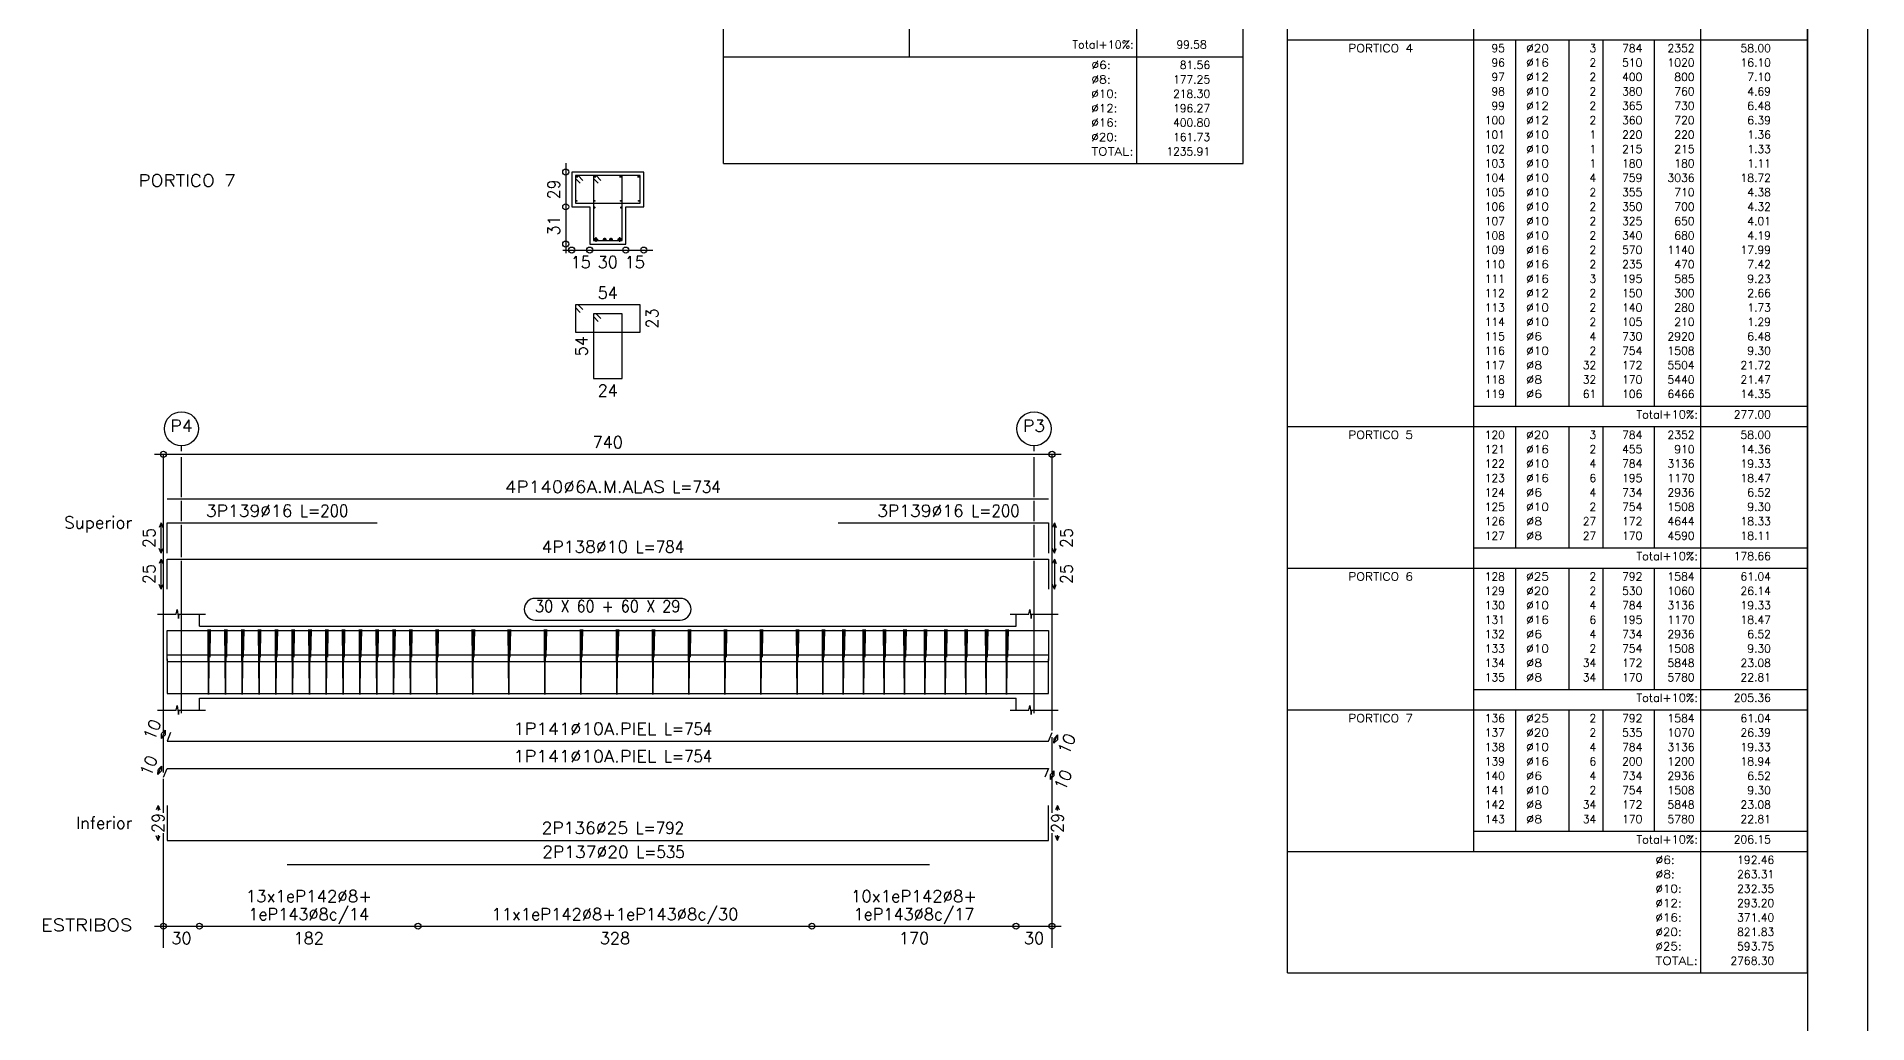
# Model space of a CAD drawing. Header units: millimetres. Extents: x 709.5 to 769, y 350.8 to 392.8.
# Drawn here: x 753.72 to 768.96, y 368.47 to 376.69 of the extents above; entities that cross this region are included whole.
import ezdxf
from ezdxf.enums import TextEntityAlignment as Align

# ---------------------------------------------------------------- set-up
doc = ezdxf.new("R2010")
doc.units = ezdxf.units.MM
doc.linetypes.add('CYPELINEA', pattern=[0])
for name, color, linetype in [('015', 1, 'Continuous'), ('07', 6, 'Continuous'), ('ARM_DENTRO_VIGA', 5, 'Continuous'), ('ARM_ESTRIBOS', 1, 'Continuous'), ('ARM_LONGITUDES', 3, 'CYPELINEA'), ('ARM_TEXTOS', 3, 'CYPELINEA'), ('COT_COTAS', 3, 'CYPELINEA'), ('COT_EST', 3, 'CYPELINEA'), ('COT_LIN_APOYOS', 2, 'CYPELINEA'), ('COT_LIN_AUX_COTA', 2, 'CYPELINEA'), ('REF_ESCALA', 3, 'CYPELINEA'), ('REF_NOMBRE', 3, 'CYPELINEA'), ('REF_REFERENCIA', 3, 'CYPELINEA'), ('SEC_CONTORNOS', 2, 'Continuous'), ('SEC_DIM_VIGA', 3, 'CYPELINEA'), ('TABLAS', 1, 'CYPELINEA'), ('TXT_EST', 3, 'CYPELINEA'), ('TXT_LONG', 3, 'CYPELINEA')]:
    doc.layers.add(name, color=color, linetype=linetype)
doc.styles.get("Standard").update_dxf_attribs({"font": 'romans.shx'})

# ---------------------------------------------------------------- blocks, each defined once
blk = doc.blocks.new('A0H')
at = {"layer": '015'}
blk.add_lwpolyline([(-1179, -10), (-1179, 831), (10, 831), (10, -10)], close=True, dxfattribs=at)
at = {"layer": '07'}
blk.add_lwpolyline([(-1154, 0), (-1154, 821), (0, 821), (0, 0)], close=True, dxfattribs=at)

msp = doc.modelspace()

# ---------------------------------------------------------------- linework, layer by layer
at = {"layer": 'ARM_DENTRO_VIGA'}
for p, q in [((758.207, 375.525), (758.222, 375.525)), ((758.215, 375.533), (758.215, 375.518)), ((758.357, 375.525), (758.372, 375.525)), ((758.365, 375.533), (758.365, 375.518)), ((758.571, 375.525), (758.586, 375.525)), ((758.579, 375.533), (758.579, 375.518)), ((758.721, 375.525), (758.736, 375.525)), ((758.729, 375.533), (758.729, 375.518)), ((758.208, 375.324), (758.217, 375.324)), ((758.213, 375.328), (758.213, 375.319)), ((758.352, 375.269), (758.367, 375.269)), ((758.358, 375.324), (758.367, 375.324)), ((758.36, 375.276), (758.36, 375.261)), ((758.363, 375.328), (758.363, 375.319)), ((758.576, 375.324), (758.585, 375.324)), ((758.576, 375.269), (758.591, 375.269)), ((758.581, 375.328), (758.581, 375.319)), ((758.584, 375.276), (758.584, 375.261)), ((758.726, 375.324), (758.735, 375.324)), ((758.731, 375.328), (758.731, 375.319)), ((758.354, 375.002), (758.391, 375.002)), ((758.372, 375.021), (758.372, 374.983)), ((758.431, 375.002), (758.461, 375.002)), ((758.446, 375.017), (758.446, 374.987)), ((758.483, 375.002), (758.513, 375.002)), ((758.498, 375.017), (758.498, 374.987)), ((758.553, 375.002), (758.59, 375.002)), ((758.571, 375.021), (758.571, 374.983))]:
    msp.add_line(p, q, dxfattribs=at)
for points in [[(754.802, 372.841), (762.142, 372.841)], [(754.802, 372.391), (754.802, 372.641), (756.552, 372.641)], [(760.392, 372.641), (762.142, 372.641), (762.142, 372.391)], [(754.802, 372.091), (754.802, 372.341), (762.142, 372.341), (762.142, 372.091)], [(754.802, 371.495), (754.802, 371.745), (762.142, 371.745), (762.142, 371.495)], [(754.802, 371.495), (754.802, 371.745), (756.552, 371.745)], [(760.392, 371.745), (762.142, 371.745), (762.142, 371.495)], [(754.802, 371.543), (762.142, 371.543)], [(754.802, 371.511), (754.802, 371.221), (762.142, 371.221), (762.142, 371.511)], [(754.802, 371.488), (762.142, 371.488)], [(754.802, 371.488), (762.142, 371.488)], [(755.802, 371.221), (761.152, 371.221)], [(754.832, 370.895), (754.802, 370.825), (762.142, 370.825), (762.172, 370.895)], [(754.772, 370.525), (754.802, 370.595), (762.142, 370.595), (762.112, 370.525)], [(754.802, 370.288), (754.802, 369.998), (762.142, 369.998), (762.142, 370.288)], [(755.802, 369.798), (761.152, 369.798)]]:
    msp.add_lwpolyline(points, dxfattribs=at)
for centre, radius in [((758.215, 375.525), 0.005), ((758.365, 375.525), 0.005), ((758.579, 375.525), 0.005), ((758.729, 375.525), 0.005), ((758.213, 375.324), 0.003), ((758.36, 375.269), 0.005), ((758.363, 375.324), 0.003), ((758.581, 375.324), 0.003), ((758.584, 375.269), 0.005), ((758.731, 375.324), 0.003), ((758.372, 375.002), 0.0125), ((758.446, 375.002), 0.01), ((758.498, 375.002), 0.01), ((758.571, 375.002), 0.0125)]:
    msp.add_circle(centre, radius, dxfattribs=at)
at = {"layer": 'ARM_ESTRIBOS'}
for points in [[(758.265, 375.494), (758.226, 375.534), (758.202, 375.534), (758.202, 375.304), (758.742, 375.304), (758.742, 375.534), (758.202, 375.534), (758.202, 375.51), (758.241, 375.47)], [(758.415, 375.494), (758.376, 375.534), (758.352, 375.534), (758.352, 374.994), (758.592, 374.994), (758.592, 375.534), (758.352, 375.534), (758.352, 375.51), (758.391, 375.47)], [(758.265, 374.419), (758.226, 374.459), (758.202, 374.459), (758.202, 374.229), (758.742, 374.229), (758.742, 374.459), (758.202, 374.459), (758.202, 374.435), (758.241, 374.395)], [(758.415, 374.344), (758.376, 374.384), (758.352, 374.384), (758.352, 373.844), (758.592, 373.844), (758.592, 374.384), (758.352, 374.384), (758.352, 374.36), (758.391, 374.32)], [(755.152, 371.714), (755.152, 371.753), (755.148, 371.213), (755.144, 371.753), (755.143, 371.729), (755.143, 371.69)], [(755.161, 371.714), (755.161, 371.753), (755.157, 371.523), (755.153, 371.753), (755.153, 371.729), (755.153, 371.69)], [(755.292, 371.714), (755.292, 371.753), (755.288, 371.213), (755.284, 371.753), (755.283, 371.729), (755.283, 371.69)], [(755.301, 371.714), (755.301, 371.753), (755.297, 371.523), (755.293, 371.753), (755.293, 371.729), (755.293, 371.69)], [(755.432, 371.714), (755.432, 371.753), (755.428, 371.213), (755.424, 371.753), (755.423, 371.729), (755.423, 371.69)], [(755.441, 371.714), (755.441, 371.753), (755.437, 371.523), (755.433, 371.753), (755.433, 371.729), (755.433, 371.69)], [(755.572, 371.714), (755.572, 371.753), (755.568, 371.213), (755.564, 371.753), (755.563, 371.729), (755.563, 371.69)], [(755.581, 371.714), (755.581, 371.753), (755.577, 371.523), (755.573, 371.753), (755.573, 371.729), (755.573, 371.69)], [(755.712, 371.714), (755.712, 371.753), (755.708, 371.213), (755.704, 371.753), (755.703, 371.729), (755.703, 371.69)], [(755.721, 371.714), (755.721, 371.753), (755.717, 371.523), (755.713, 371.753), (755.713, 371.729), (755.713, 371.69)], [(755.852, 371.714), (755.852, 371.753), (755.848, 371.213), (755.844, 371.753), (755.843, 371.729), (755.843, 371.69)], [(755.861, 371.714), (755.861, 371.753), (755.857, 371.523), (755.853, 371.753), (755.853, 371.729), (755.853, 371.69)], [(755.992, 371.714), (755.992, 371.753), (755.988, 371.213), (755.984, 371.753), (755.983, 371.729), (755.983, 371.69)], [(756.001, 371.714), (756.001, 371.753), (755.997, 371.523), (755.993, 371.753), (755.993, 371.729), (755.993, 371.69)], [(756.132, 371.714), (756.132, 371.753), (756.128, 371.213), (756.124, 371.753), (756.123, 371.729), (756.123, 371.69)], [(756.141, 371.714), (756.141, 371.753), (756.137, 371.523), (756.133, 371.753), (756.133, 371.729), (756.133, 371.69)], [(756.272, 371.714), (756.272, 371.753), (756.268, 371.213), (756.264, 371.753), (756.263, 371.729), (756.263, 371.69)], [(756.281, 371.714), (756.281, 371.753), (756.277, 371.523), (756.273, 371.753), (756.273, 371.729), (756.273, 371.69)], [(756.412, 371.714), (756.412, 371.753), (756.408, 371.213), (756.404, 371.753), (756.403, 371.729), (756.403, 371.69)], [(756.421, 371.714), (756.421, 371.753), (756.417, 371.523), (756.413, 371.753), (756.413, 371.729), (756.413, 371.69)], [(756.552, 371.714), (756.552, 371.753), (756.548, 371.213), (756.544, 371.753), (756.543, 371.729), (756.543, 371.69)], [(756.561, 371.714), (756.561, 371.753), (756.557, 371.523), (756.553, 371.753), (756.553, 371.729), (756.553, 371.69)], [(756.692, 371.714), (756.692, 371.753), (756.688, 371.213), (756.684, 371.753), (756.683, 371.729), (756.683, 371.69)], [(756.701, 371.714), (756.701, 371.753), (756.697, 371.523), (756.693, 371.753), (756.693, 371.729), (756.693, 371.69)], [(756.832, 371.714), (756.832, 371.753), (756.828, 371.213), (756.824, 371.753), (756.823, 371.729), (756.823, 371.69)], [(756.841, 371.714), (756.841, 371.753), (756.837, 371.523), (756.833, 371.753), (756.833, 371.729), (756.833, 371.69)], [(757.052, 371.714), (757.052, 371.753), (757.048, 371.213), (757.044, 371.753), (757.043, 371.729), (757.043, 371.69)], [(757.061, 371.714), (757.061, 371.753), (757.057, 371.523), (757.053, 371.753), (757.053, 371.729), (757.053, 371.69)], [(757.352, 371.714), (757.352, 371.753), (757.348, 371.213), (757.344, 371.753), (757.343, 371.729), (757.343, 371.69)], [(757.361, 371.714), (757.361, 371.753), (757.357, 371.523), (757.353, 371.753), (757.353, 371.729), (757.353, 371.69)], [(757.652, 371.714), (757.652, 371.753), (757.648, 371.213), (757.644, 371.753), (757.643, 371.729), (757.643, 371.69)], [(757.661, 371.714), (757.661, 371.753), (757.657, 371.523), (757.653, 371.753), (757.653, 371.729), (757.653, 371.69)], [(757.952, 371.714), (757.952, 371.753), (757.948, 371.213), (757.944, 371.753), (757.943, 371.729), (757.943, 371.69)], [(757.961, 371.714), (757.961, 371.753), (757.957, 371.523), (757.953, 371.753), (757.953, 371.729), (757.953, 371.69)], [(758.252, 371.714), (758.252, 371.753), (758.248, 371.213), (758.244, 371.753), (758.243, 371.729), (758.243, 371.69)], [(758.261, 371.714), (758.261, 371.753), (758.257, 371.523), (758.253, 371.753), (758.253, 371.729), (758.253, 371.69)], [(758.552, 371.714), (758.552, 371.753), (758.548, 371.213), (758.544, 371.753), (758.543, 371.729), (758.543, 371.69)], [(758.561, 371.714), (758.561, 371.753), (758.557, 371.523), (758.553, 371.753), (758.553, 371.729), (758.553, 371.69)], [(758.852, 371.714), (758.852, 371.753), (758.848, 371.213), (758.844, 371.753), (758.843, 371.729), (758.843, 371.69)], [(758.861, 371.714), (758.861, 371.753), (758.857, 371.523), (758.853, 371.753), (758.853, 371.729), (758.853, 371.69)], [(759.152, 371.714), (759.152, 371.753), (759.148, 371.213), (759.144, 371.753), (759.143, 371.729), (759.143, 371.69)], [(759.161, 371.714), (759.161, 371.753), (759.157, 371.523), (759.153, 371.753), (759.153, 371.729), (759.153, 371.69)], [(759.452, 371.714), (759.452, 371.753), (759.448, 371.213), (759.444, 371.753), (759.443, 371.729), (759.443, 371.69)], [(759.461, 371.714), (759.461, 371.753), (759.457, 371.523), (759.453, 371.753), (759.453, 371.729), (759.453, 371.69)], [(759.752, 371.714), (759.752, 371.753), (759.748, 371.213), (759.744, 371.753), (759.743, 371.729), (759.743, 371.69)], [(759.761, 371.714), (759.761, 371.753), (759.757, 371.523), (759.753, 371.753), (759.753, 371.729), (759.753, 371.69)], [(760.052, 371.714), (760.052, 371.753), (760.048, 371.213), (760.044, 371.753), (760.043, 371.729), (760.043, 371.69)], [(760.061, 371.714), (760.061, 371.753), (760.057, 371.523), (760.053, 371.753), (760.053, 371.729), (760.053, 371.69)], [(760.267, 371.714), (760.267, 371.753), (760.263, 371.213), (760.259, 371.753), (760.258, 371.729), (760.258, 371.69)], [(760.276, 371.714), (760.276, 371.753), (760.272, 371.523), (760.268, 371.753), (760.268, 371.729), (760.268, 371.69)], [(760.437, 371.714), (760.437, 371.753), (760.433, 371.213), (760.429, 371.753), (760.428, 371.729), (760.428, 371.69)], [(760.446, 371.714), (760.446, 371.753), (760.442, 371.523), (760.438, 371.753), (760.438, 371.729), (760.438, 371.69)], [(760.607, 371.714), (760.607, 371.753), (760.603, 371.213), (760.599, 371.753), (760.598, 371.729), (760.598, 371.69)], [(760.616, 371.714), (760.616, 371.753), (760.612, 371.523), (760.608, 371.753), (760.608, 371.729), (760.608, 371.69)], [(760.777, 371.714), (760.777, 371.753), (760.773, 371.213), (760.769, 371.753), (760.768, 371.729), (760.768, 371.69)], [(760.786, 371.714), (760.786, 371.753), (760.782, 371.523), (760.778, 371.753), (760.778, 371.729), (760.778, 371.69)], [(760.947, 371.714), (760.947, 371.753), (760.943, 371.213), (760.939, 371.753), (760.938, 371.729), (760.938, 371.69)], [(760.956, 371.714), (760.956, 371.753), (760.952, 371.523), (760.948, 371.753), (760.948, 371.729), (760.948, 371.69)], [(761.117, 371.714), (761.117, 371.753), (761.113, 371.213), (761.109, 371.753), (761.108, 371.729), (761.108, 371.69)], [(761.126, 371.714), (761.126, 371.753), (761.122, 371.523), (761.118, 371.753), (761.118, 371.729), (761.118, 371.69)], [(761.287, 371.714), (761.287, 371.753), (761.283, 371.213), (761.279, 371.753), (761.278, 371.729), (761.278, 371.69)], [(761.296, 371.714), (761.296, 371.753), (761.292, 371.523), (761.288, 371.753), (761.288, 371.729), (761.288, 371.69)], [(761.457, 371.714), (761.457, 371.753), (761.453, 371.213), (761.449, 371.753), (761.448, 371.729), (761.448, 371.69)], [(761.466, 371.714), (761.466, 371.753), (761.462, 371.523), (761.458, 371.753), (761.458, 371.729), (761.458, 371.69)], [(761.627, 371.714), (761.627, 371.753), (761.623, 371.213), (761.619, 371.753), (761.618, 371.729), (761.618, 371.69)], [(761.636, 371.714), (761.636, 371.753), (761.632, 371.523), (761.628, 371.753), (761.628, 371.729), (761.628, 371.69)], [(761.797, 371.714), (761.797, 371.753), (761.793, 371.213), (761.789, 371.753), (761.788, 371.729), (761.788, 371.69)], [(761.806, 371.714), (761.806, 371.753), (761.802, 371.523), (761.798, 371.753), (761.798, 371.729), (761.798, 371.69)]]:
    msp.add_lwpolyline(points, dxfattribs=at)
at = {"layer": 'ARM_LONGITUDES'}
for p, q in [((754.752, 372.641), (754.737, 372.603)), ((754.752, 372.391), (754.752, 372.641)), ((754.752, 372.641), (754.767, 372.603)), ((762.192, 372.641), (762.177, 372.603)), ((762.192, 372.641), (762.192, 372.391)), ((762.192, 372.641), (762.207, 372.603)), ((754.752, 372.391), (754.737, 372.428)), ((754.752, 372.341), (754.737, 372.303)), ((754.752, 372.391), (754.767, 372.428)), ((754.752, 372.091), (754.752, 372.341)), ((754.752, 372.341), (754.767, 372.303)), ((762.192, 372.391), (762.177, 372.428)), ((762.192, 372.341), (762.177, 372.303)), ((762.192, 372.391), (762.207, 372.428)), ((762.192, 372.341), (762.192, 372.091)), ((762.192, 372.341), (762.207, 372.303)), ((754.752, 372.091), (754.737, 372.128)), ((754.752, 372.091), (754.767, 372.128)), ((762.192, 372.091), (762.177, 372.128)), ((762.192, 372.091), (762.207, 372.128)), ((754.786, 370.915), (754.756, 370.845)), ((754.756, 370.845), (754.757, 370.886)), ((754.756, 370.845), (754.784, 370.874)), ((754.786, 370.915), (754.757, 370.887)), ((754.786, 370.915), (754.785, 370.875)), ((762.188, 370.806), (762.218, 370.876)), ((762.188, 370.806), (762.189, 370.846)), ((762.188, 370.806), (762.216, 370.834)), ((762.218, 370.876), (762.189, 370.847)), ((762.218, 370.876), (762.217, 370.835)), ((754.726, 370.545), (754.756, 370.615)), ((754.726, 370.545), (754.727, 370.586)), ((754.726, 370.545), (754.754, 370.574)), ((754.756, 370.615), (754.727, 370.587)), ((754.756, 370.615), (754.755, 370.575)), ((762.188, 370.576), (762.158, 370.506)), ((762.158, 370.506), (762.159, 370.546)), ((762.158, 370.506), (762.186, 370.534)), ((762.188, 370.576), (762.159, 370.547)), ((762.188, 370.576), (762.187, 370.535)), ((754.727, 370.288), (754.712, 370.251)), ((754.727, 370.288), (754.727, 370.246)), ((754.727, 370.288), (754.742, 370.251)), ((762.217, 370.288), (762.202, 370.251)), ((762.217, 370.246), (762.217, 370.288)), ((762.217, 370.288), (762.232, 370.251)), ((754.727, 369.998), (754.712, 370.036)), ((754.727, 370.04), (754.727, 369.998)), ((754.727, 369.998), (754.742, 370.036)), ((762.217, 369.998), (762.202, 370.036)), ((762.217, 369.998), (762.217, 370.04)), ((762.217, 369.998), (762.232, 370.036))]:
    msp.add_line(p, q, dxfattribs=at)
at = {"layer": 'COT_COTAS'}
msp.add_line((754.697, 373.213), (762.247, 373.213), dxfattribs=at)
for centre in [(754.772, 373.213), (762.172, 373.213)]:
    msp.add_circle(centre, 0.025, dxfattribs=at)
at = {"layer": 'COT_EST'}
for p, q in [((754.697, 369.283), (755.072, 369.283)), ((755.072, 369.283), (756.892, 369.283)), ((756.892, 369.283), (760.172, 369.283)), ((760.172, 369.283), (761.872, 369.283)), ((761.872, 369.283), (762.247, 369.283))]:
    msp.add_line(p, q, dxfattribs=at)
for centre in [(754.772, 369.283), (755.072, 369.283), (756.892, 369.283), (760.172, 369.283), (761.872, 369.283), (762.172, 369.283)]:
    msp.add_circle(centre, 0.025, dxfattribs=at)
at = {"layer": 'COT_LIN_APOYOS'}
for p, q in [((754.772, 373.201), (754.772, 373.213)), ((754.772, 373.013), (754.772, 373.201)), ((762.172, 373.201), (762.172, 373.213)), ((762.172, 373.013), (762.172, 373.201)), ((754.772, 372.013), (754.772, 373.013)), ((762.172, 372.013), (762.172, 373.013)), ((754.772, 370.998), (754.772, 372.013)), ((762.172, 370.998), (762.172, 372.013)), ((754.772, 370.897), (754.772, 370.998)), ((762.172, 370.912), (762.172, 370.998)), ((754.772, 370.564), (754.772, 370.862)), ((762.172, 370.559), (762.172, 370.857)), ((754.772, 370.303), (754.772, 370.509)), ((762.172, 370.303), (762.172, 370.524)), ((754.772, 370.227), (754.772, 370.303)), ((762.172, 370.227), (762.172, 370.303)), ((754.772, 369.583), (754.772, 370.059)), ((762.172, 369.583), (762.172, 370.059)), ((754.772, 369.296), (754.772, 369.583)), ((762.172, 369.296), (762.172, 369.583)), ((754.772, 369.271), (754.772, 369.296)), ((754.772, 369.103), (754.772, 369.271)), ((762.172, 369.271), (762.172, 369.296)), ((762.172, 369.103), (762.172, 369.271))]:
    msp.add_line(p, q, dxfattribs=at)
at = {"layer": 'COT_LIN_AUX_COTA'}
for p, q in [((754.922, 373.238), (754.922, 373.283)), ((762.022, 373.238), (762.022, 373.283)), ((754.922, 373.013), (754.922, 373.188)), ((762.022, 373.013), (762.022, 373.188)), ((754.922, 372.856), (754.922, 373.013)), ((762.022, 372.856), (762.022, 373.013)), ((754.922, 372.656), (754.922, 372.826)), ((762.022, 372.656), (762.022, 372.826)), ((754.922, 372.356), (754.922, 372.626)), ((762.022, 372.356), (762.022, 372.626)), ((754.922, 372.013), (754.922, 372.326)), ((762.022, 372.013), (762.022, 372.326)), ((754.922, 371.058), (754.922, 372.013)), ((762.022, 371.058), (762.022, 372.013))]:
    msp.add_line(p, q, dxfattribs=at)
at = {"layer": 'REF_NOMBRE'}
for p, q in [((759.076, 372.013), (757.867, 372.013)), ((757.867, 371.833), (759.076, 371.833))]:
    msp.add_line(p, q, dxfattribs=at)
for centre, start, end in [((757.867, 371.923), 90, 270), ((759.076, 371.923), 270, 90)]:
    msp.add_arc(centre, 0.09, start, end, dxfattribs=at)
at = {"layer": 'REF_REFERENCIA'}
for centre in [(754.922, 373.426), (762.022, 373.426)]:
    msp.add_circle(centre, 0.142, dxfattribs=at)
at = {"layer": 'SEC_CONTORNOS'}
for p, q in [((754.722, 371.883), (754.879, 371.883)), ((754.772, 371.783), (754.772, 371.883)), ((754.879, 371.883), (754.886, 371.921)), ((754.886, 371.921), (754.898, 371.846)), ((754.898, 371.846), (754.904, 371.883)), ((754.904, 371.883), (755.122, 371.883)), ((755.072, 371.783), (755.072, 371.883)), ((761.822, 371.883), (761.979, 371.883)), ((761.872, 371.783), (761.872, 371.883)), ((761.979, 371.883), (761.986, 371.921)), ((761.986, 371.921), (761.998, 371.846)), ((761.998, 371.846), (762.004, 371.883)), ((762.004, 371.883), (762.222, 371.883)), ((762.172, 371.783), (762.172, 371.883)), ((754.772, 371.183), (754.772, 371.783)), ((754.772, 371.183), (754.772, 371.783)), ((755.072, 371.783), (761.872, 371.783)), ((762.172, 371.183), (762.172, 371.783)), ((762.172, 371.183), (762.172, 371.783)), ((754.772, 371.083), (754.772, 371.183)), ((754.879, 371.083), (754.886, 371.121)), ((754.886, 371.121), (754.898, 371.046)), ((755.072, 371.183), (761.872, 371.183)), ((755.072, 371.083), (755.072, 371.183)), ((761.872, 371.083), (761.872, 371.183)), ((761.979, 371.083), (761.986, 371.121)), ((761.986, 371.121), (761.998, 371.046)), ((762.172, 371.083), (762.172, 371.183)), ((754.722, 371.083), (754.879, 371.083)), ((754.898, 371.046), (754.904, 371.083)), ((754.904, 371.083), (755.122, 371.083)), ((761.822, 371.083), (761.979, 371.083)), ((761.998, 371.046), (762.004, 371.083)), ((762.004, 371.083), (762.222, 371.083))]:
    msp.add_line(p, q, dxfattribs=at)
msp.add_lwpolyline([(758.322, 375.564), (758.172, 375.564), (758.172, 375.274), (758.322, 375.274), (758.322, 374.964), (758.622, 374.964), (758.622, 375.274), (758.772, 375.274), (758.772, 375.564), (758.622, 375.564), (758.322, 375.564)], dxfattribs=at)
at = {"layer": 'SEC_DIM_VIGA'}
for p, q in [((758.122, 375.639), (758.122, 375.274)), ((758.122, 375.274), (758.122, 374.889)), ((758.097, 374.914), (758.322, 374.914)), ((758.322, 374.914), (758.622, 374.914)), ((758.622, 374.914), (758.847, 374.914))]:
    msp.add_line(p, q, dxfattribs=at)
for centre in [(758.122, 375.564), (758.122, 375.274), (758.122, 374.964), (758.172, 374.914), (758.322, 374.914), (758.622, 374.914), (758.772, 374.914)]:
    msp.add_circle(centre, 0.025, dxfattribs=at)
at = {"layer": 'TABLAS'}
for p, q in [((759.436, 376.549), (759.436, 377.679)), ((760.986, 376.549), (760.986, 377.679)), ((762.877, 376.549), (762.877, 377.679)), ((763.764, 376.549), (763.764, 377.679)), ((764.134, 376.689), (764.134, 377.459)), ((765.684, 376.689), (765.684, 377.459)), ((767.575, 376.689), (767.575, 377.459)), ((768.462, 376.689), (768.462, 377.459)), ((764.134, 376.639), (764.134, 376.689)), ((764.134, 376.664), (768.462, 376.664)), ((764.134, 373.469), (764.134, 376.639)), ((765.684, 376.639), (765.684, 376.689)), ((765.684, 373.469), (765.684, 376.639)), ((766.035, 376.639), (766.035, 376.664)), ((766.035, 373.614), (766.035, 376.639)), ((766.478, 376.639), (766.478, 376.664)), ((766.478, 373.614), (766.478, 376.639)), ((766.762, 376.639), (766.762, 376.664)), ((766.762, 373.614), (766.762, 376.639)), ((767.189, 376.639), (767.189, 376.664)), ((767.189, 373.614), (767.189, 376.639)), ((767.575, 376.639), (767.575, 376.689)), ((767.575, 373.469), (767.575, 376.639)), ((768.462, 376.639), (768.462, 376.689)), ((768.462, 373.469), (768.462, 376.639)), ((759.436, 376.499), (759.436, 376.549)), ((759.436, 376.524), (763.764, 376.524)), ((759.436, 376.379), (759.436, 376.499)), ((760.986, 376.524), (760.986, 376.549)), ((762.877, 376.499), (762.877, 376.549)), ((762.877, 376.379), (762.877, 376.499)), ((763.764, 376.499), (763.764, 376.549)), ((763.764, 376.379), (763.764, 376.499)), ((759.436, 376.259), (759.436, 376.379)), ((762.877, 376.259), (762.877, 376.379)), ((763.764, 376.259), (763.764, 376.379)), ((759.436, 376.139), (759.436, 376.259)), ((759.436, 376.019), (759.436, 376.139)), ((762.877, 376.139), (762.877, 376.259)), ((762.877, 376.019), (762.877, 376.139)), ((763.764, 376.139), (763.764, 376.259)), ((763.764, 376.019), (763.764, 376.139)), ((759.436, 375.899), (759.436, 376.019)), ((762.877, 375.899), (762.877, 376.019)), ((763.764, 375.899), (763.764, 376.019)), ((759.436, 375.779), (759.436, 375.899)), ((762.877, 375.779), (762.877, 375.899)), ((763.764, 375.779), (763.764, 375.899)), ((759.436, 375.634), (759.436, 375.779)), ((762.877, 375.634), (762.877, 375.779)), ((763.764, 375.634), (763.764, 375.779)), ((759.436, 375.634), (763.764, 375.634)), ((765.684, 373.614), (768.462, 373.614)), ((764.134, 373.419), (764.134, 373.469)), ((764.134, 373.444), (768.462, 373.444)), ((764.134, 372.289), (764.134, 373.419)), ((765.684, 373.419), (765.684, 373.469)), ((765.684, 372.289), (765.684, 373.419)), ((766.035, 373.419), (766.035, 373.444)), ((766.035, 372.434), (766.035, 373.419)), ((766.478, 373.419), (766.478, 373.444)), ((766.478, 372.434), (766.478, 373.419)), ((766.762, 373.419), (766.762, 373.444)), ((766.762, 372.434), (766.762, 373.419)), ((767.189, 373.419), (767.189, 373.444)), ((767.189, 372.434), (767.189, 373.419)), ((767.575, 373.419), (767.575, 373.469)), ((767.575, 372.289), (767.575, 373.419)), ((768.462, 373.419), (768.462, 373.469)), ((768.462, 372.289), (768.462, 373.419)), ((765.684, 372.434), (768.462, 372.434)), ((764.134, 372.239), (764.134, 372.289)), ((764.134, 372.264), (768.462, 372.264)), ((764.134, 371.109), (764.134, 372.239)), ((765.684, 372.239), (765.684, 372.289)), ((765.684, 371.109), (765.684, 372.239)), ((766.035, 372.239), (766.035, 372.264)), ((766.035, 371.254), (766.035, 372.239)), ((766.478, 372.239), (766.478, 372.264)), ((766.478, 371.254), (766.478, 372.239)), ((766.762, 372.239), (766.762, 372.264)), ((766.762, 371.254), (766.762, 372.239)), ((767.189, 372.239), (767.189, 372.264)), ((767.189, 371.254), (767.189, 372.239)), ((767.575, 372.239), (767.575, 372.289)), ((767.575, 371.109), (767.575, 372.239)), ((768.462, 372.239), (768.462, 372.289)), ((768.462, 371.109), (768.462, 372.239)), ((765.684, 371.254), (768.462, 371.254)), ((764.134, 371.059), (764.134, 371.109)), ((765.684, 371.059), (765.684, 371.109)), ((767.575, 371.059), (767.575, 371.109)), ((768.462, 371.059), (768.462, 371.109)), ((764.134, 371.084), (768.462, 371.084)), ((764.134, 369.929), (764.134, 371.059)), ((765.684, 369.929), (765.684, 371.059)), ((766.035, 371.059), (766.035, 371.084)), ((766.035, 370.074), (766.035, 371.059)), ((766.478, 371.059), (766.478, 371.084)), ((766.478, 370.074), (766.478, 371.059)), ((766.762, 371.059), (766.762, 371.084)), ((766.762, 370.074), (766.762, 371.059)), ((767.189, 371.059), (767.189, 371.084)), ((767.189, 370.074), (767.189, 371.059)), ((767.575, 369.929), (767.575, 371.059)), ((768.462, 369.929), (768.462, 371.059)), ((765.684, 370.074), (768.462, 370.074)), ((764.134, 369.879), (764.134, 369.929)), ((764.134, 369.904), (768.462, 369.904)), ((764.134, 369.759), (764.134, 369.879)), ((765.684, 369.904), (765.684, 369.929)), ((767.575, 369.879), (767.575, 369.929)), ((767.575, 369.759), (767.575, 369.879)), ((768.462, 369.879), (768.462, 369.929)), ((768.462, 369.759), (768.462, 369.879)), ((764.134, 369.639), (764.134, 369.759)), ((767.575, 369.639), (767.575, 369.759)), ((768.462, 369.639), (768.462, 369.759)), ((764.134, 369.039), (764.134, 369.639)), ((767.575, 369.519), (767.575, 369.639)), ((768.462, 369.519), (768.462, 369.639)), ((767.575, 369.399), (767.575, 369.519)), ((768.462, 369.399), (768.462, 369.519)), ((767.575, 369.279), (767.575, 369.399)), ((767.575, 369.159), (767.575, 369.279)), ((768.462, 369.279), (768.462, 369.399)), ((768.462, 369.159), (768.462, 369.279)), ((767.575, 369.039), (767.575, 369.159)), ((768.462, 369.039), (768.462, 369.159)), ((764.134, 368.894), (764.134, 369.039)), ((767.575, 368.894), (767.575, 369.039)), ((768.462, 368.894), (768.462, 369.039)), ((764.134, 368.894), (768.462, 368.894))]:
    msp.add_line(p, q, dxfattribs=at)

# ---------------------------------------------------------------- block references
at = {"linetype": 'Continuous', "xscale": 0.05000000000001137, "yscale": 0.05000000000001137, "zscale": 0.05}
msp.add_blockref('A0H', (768.462, 351.284), dxfattribs=at)

# ---------------------------------------------------------------- texts
at = {"layer": 'ARM_LONGITUDES'}
for s, rotation, width, p, p2 in [('25', 90, 0.953514, (754.702, 372.432), (754.702, 372.6)), ('25', 90, 0.953514, (762.342, 372.432), (762.342, 372.6)), ('25', 90, 0.953514, (754.702, 372.132), (754.702, 372.3)), ('25', 90, 0.953514, (762.342, 372.132), (762.342, 372.3)), ('10', 66.7992, 0.953737, (754.692, 370.823), (754.758, 370.978)), ('10', 66.7992, 0.953737, (762.308, 370.705), (762.374, 370.859)), ('10', 66.7992, 0.953737, (754.662, 370.523), (754.728, 370.678)), ('10', 66.7992, 0.953737, (762.278, 370.405), (762.344, 370.559)), ('29', 90, 0.98, (754.777, 370.059), (754.777, 370.227)), ('29', 90, 0.98, (762.267, 370.059), (762.267, 370.227))]:
    msp.add_text(s, height=0.1, rotation=rotation, dxfattribs=dict(at, width=width)).set_placement(p, p2, align=Align.FIT)
at = {"layer": 'ARM_TEXTOS'}
for s, width, p, p2 in [('4P140%%c6A.M.ALAS', 1.028382, (757.615, 372.893), (758.947, 372.893)), ('3P139%%c16', 0.965064, (755.126, 372.693), (755.847, 372.693)), ('3P139%%c16', 0.965064, (760.716, 372.693), (761.437, 372.693)), ('4P138%%c10', 0.965064, (757.921, 372.393), (758.642, 372.393)), ('1P141%%c10A.PIEL', 0.9925, (757.686, 370.878), (758.877, 370.878)), ('1P141%%c10A.PIEL', 0.9925, (757.686, 370.648), (758.877, 370.648)), ('2P136%%c25', 0.965064, (757.921, 370.051), (758.642, 370.051)), ('2P137%%c20', 0.965064, (757.926, 369.851), (758.647, 369.851))]:
    msp.add_text(s, height=0.1, dxfattribs=dict(at, width=width)).set_placement(p, p2, align=Align.FIT)
at = {"layer": 'COT_COTAS', "width": 0.928421}
msp.add_text('740', height=0.1, dxfattribs=at).set_placement((758.346, 373.263), (758.598, 373.263), align=Align.FIT)
at = {"layer": 'COT_EST'}
for s, width, p, p2 in [('30', 0.953514, (754.838, 369.133), (755.006, 369.133)), ('182', 0.928421, (755.856, 369.133), (756.108, 369.133)), ('328', 0.928421, (758.406, 369.133), (758.658, 369.133)), ('170', 0.928421, (760.896, 369.133), (761.148, 369.133)), ('30', 0.953514, (761.938, 369.133), (762.106, 369.133))]:
    msp.add_text(s, height=0.1, dxfattribs=dict(at, width=width)).set_placement(p, p2, align=Align.FIT)
at = {"layer": 'REF_ESCALA'}
for s, width, p, p2 in [('Superior', 0.932695, (753.945, 372.595), (754.513, 372.595)), ('Inferior', 0.904541, (754.044, 370.093), (754.513, 370.093)), ('ESTRIBOS', 1.11125, (753.751, 369.243), (754.513, 369.243))]:
    msp.add_text(s, height=0.1, dxfattribs=dict(at, width=width)).set_placement(p, p2, align=Align.FIT)
at = {"layer": 'REF_NOMBRE'}
for s, width, p, p2 in [('PORTICO 7', 1.008373, (754.563, 375.443), (755.375, 375.443)), ('30 X 60 + 60 X 29', 0.729569, (757.867, 371.898), (759.076, 371.898))]:
    msp.add_text(s, height=0.1, dxfattribs=dict(at, width=width)).set_placement(p, p2, align=Align.FIT)
at = {"layer": 'REF_REFERENCIA'}
for s, width, p, p2 in [('P4', 0.993462, (754.83, 373.401), (755.014, 373.401)), ('P3', 1.019605, (761.93, 373.401), (762.114, 373.401))]:
    msp.add_text(s, height=0.1, dxfattribs=dict(at, width=width)).set_placement(p, p2, align=Align.FIT)
at = {"layer": 'SEC_DIM_VIGA'}
for s, width, p, p2 in [('29', 0.98, (758.072, 375.335), (758.072, 375.503)), ('31', 1.138065, (758.072, 375.035), (758.072, 375.203)), ('23', 0.953514, (758.892, 374.26), (758.892, 374.428)), ('54', 0.928421, (758.302, 374.03), (758.302, 374.198))]:
    msp.add_text(s, height=0.1, rotation=90, dxfattribs=dict(at, width=width)).set_placement(p, p2, align=Align.FIT)
for s, width, p, p2 in [('15', 0.953514, (758.163, 374.764), (758.331, 374.764)), ('30', 0.953514, (758.388, 374.764), (758.556, 374.764)), ('15', 0.953514, (758.613, 374.764), (758.781, 374.764)), ('54', 0.928421, (758.388, 374.509), (758.556, 374.509)), ('24', 0.928421, (758.388, 373.694), (758.556, 373.694))]:
    msp.add_text(s, height=0.1, dxfattribs=dict(at, width=width)).set_placement(p, p2, align=Align.FIT)
at = {"layer": 'TABLAS'}
for s, width, p, p2 in [('Total+10%:', 0.94709, (762.341, 376.592), (762.852, 376.592)), ('99.58', 0.912642, (763.208, 376.592), (763.46, 376.592)), ('PORTICO 4', 1.002692, (764.638, 376.562), (765.179, 376.562)), ('95', 0.953752, (765.832, 376.562), (765.944, 376.562)), ('%%c20', 1.069017, (766.12, 376.562), (766.31, 376.562)), ('3', 1.037907, (766.648, 376.562), (766.704, 376.562)), ('784', 0.912642, (766.92, 376.562), (767.088, 376.562)), ('2352', 0.916593, (767.298, 376.562), (767.522, 376.562)), ('58.00', 0.912642, (767.906, 376.562), (768.158, 376.562)), ('%%c6:', 1.134284, (762.499, 376.422), (762.661, 376.422)), ('81.56', 0.912642, (763.236, 376.422), (763.488, 376.422)), ('96', 0.953752, (765.832, 376.442), (765.944, 376.442)), ('%%c16', 1.069017, (766.12, 376.442), (766.31, 376.442)), ('2', 1.037907, (766.648, 376.442), (766.704, 376.442)), ('510', 0.928653, (766.92, 376.442), (767.088, 376.442)), ('1020', 0.916593, (767.298, 376.442), (767.522, 376.442)), ('16.10', 0.912642, (767.906, 376.442), (768.158, 376.442)), ('%%c8:', 1.134284, (762.499, 376.302), (762.661, 376.302)), ('177.25', 0.906956, (763.18, 376.302), (763.488, 376.302)), ('97', 0.953752, (765.832, 376.322), (765.944, 376.322)), ('%%c12', 1.069017, (766.12, 376.322), (766.31, 376.322)), ('2', 1.037907, (766.648, 376.322), (766.704, 376.322)), ('400', 0.928653, (766.92, 376.322), (767.088, 376.322)), ('800', 0.928653, (767.354, 376.322), (767.522, 376.322)), ('7.10', 0.921723, (767.962, 376.322), (768.158, 376.322)), ('%%c10:', 1.056726, (762.499, 376.182), (762.717, 376.182)), ('%%c12:', 1.056726, (762.499, 376.062), (762.717, 376.062)), ('218.30', 0.906956, (763.18, 376.182), (763.488, 376.182)), ('196.27', 0.906956, (763.18, 376.062), (763.488, 376.062)), ('98', 0.953752, (765.832, 376.202), (765.944, 376.202)), ('99', 0.980245, (765.832, 376.082), (765.944, 376.082)), ('%%c10', 1.069017, (766.12, 376.202), (766.31, 376.202)), ('%%c12', 1.069017, (766.12, 376.082), (766.31, 376.082)), ('2', 1.037907, (766.648, 376.202), (766.704, 376.202)), ('2', 1.037907, (766.648, 376.082), (766.704, 376.082)), ('380', 0.928653, (766.92, 376.202), (767.088, 376.202)), ('365', 0.928653, (766.92, 376.082), (767.088, 376.082)), ('760', 0.928653, (767.354, 376.202), (767.522, 376.202)), ('730', 0.928653, (767.354, 376.082), (767.522, 376.082)), ('4.69', 0.935688, (767.962, 376.202), (768.158, 376.202)), ('6.48', 0.921723, (767.962, 376.082), (768.158, 376.082)), ('%%c16:', 1.056726, (762.499, 375.942), (762.717, 375.942)), ('400.80', 0.906956, (763.18, 375.942), (763.488, 375.942)), ('100', 0.928653, (765.776, 375.962), (765.944, 375.962)), ('%%c12', 1.069017, (766.12, 375.962), (766.31, 375.962)), ('2', 1.037907, (766.648, 375.962), (766.704, 375.962)), ('360', 0.928653, (766.92, 375.962), (767.088, 375.962)), ('720', 0.928653, (767.354, 375.962), (767.522, 375.962)), ('6.39', 0.935688, (767.962, 375.962), (768.158, 375.962)), ('%%c20:', 1.056726, (762.499, 375.822), (762.717, 375.822)), ('161.73', 0.906956, (763.18, 375.822), (763.488, 375.822)), ('101', 1.037907, (765.776, 375.842), (765.944, 375.842)), ('%%c10', 1.069017, (766.12, 375.842), (766.31, 375.842)), ('1', 1.604037, (766.648, 375.842), (766.704, 375.842)), ('220', 0.928653, (766.92, 375.842), (767.088, 375.842)), ('220', 0.928653, (767.354, 375.842), (767.522, 375.842)), ('1.36', 0.921723, (767.962, 375.842), (768.158, 375.842)), ('TOTAL:', 1.170766, (762.499, 375.702), (762.852, 375.702)), ('1235.91', 0.94784, (763.124, 375.702), (763.488, 375.702)), ('102', 0.928653, (765.776, 375.722), (765.944, 375.722)), ('103', 0.928653, (765.776, 375.602), (765.944, 375.602)), ('%%c10', 1.069017, (766.12, 375.722), (766.31, 375.722)), ('%%c10', 1.069017, (766.12, 375.602), (766.31, 375.602)), ('1', 1.604037, (766.648, 375.722), (766.704, 375.722)), ('1', 1.604037, (766.648, 375.602), (766.704, 375.602)), ('215', 0.928653, (766.92, 375.722), (767.088, 375.722)), ('180', 0.928653, (766.92, 375.602), (767.088, 375.602)), ('215', 0.928653, (767.354, 375.722), (767.522, 375.722)), ('180', 0.928653, (767.354, 375.602), (767.522, 375.602)), ('1.33', 0.921723, (767.962, 375.722), (768.158, 375.722)), ('1.11', 1.012384, (767.962, 375.602), (768.158, 375.602)), ('104', 0.912642, (765.776, 375.482), (765.944, 375.482)), ('%%c10', 1.069017, (766.12, 375.482), (766.31, 375.482)), ('4', 0.980245, (766.648, 375.482), (766.704, 375.482)), ('759', 0.945236, (766.92, 375.482), (767.088, 375.482)), ('3036', 0.916593, (767.298, 375.482), (767.522, 375.482)), ('18.72', 0.912642, (767.906, 375.482), (768.158, 375.482)), ('105', 0.928653, (765.776, 375.362), (765.944, 375.362)), ('%%c10', 1.069017, (766.12, 375.362), (766.31, 375.362)), ('2', 1.037907, (766.648, 375.362), (766.704, 375.362)), ('355', 0.928653, (766.92, 375.362), (767.088, 375.362)), ('710', 0.928653, (767.354, 375.362), (767.522, 375.362)), ('4.38', 0.921723, (767.962, 375.362), (768.158, 375.362)), ('106', 0.928653, (765.776, 375.242), (765.944, 375.242)), ('%%c10', 1.069017, (766.12, 375.242), (766.31, 375.242)), ('2', 1.037907, (766.648, 375.242), (766.704, 375.242)), ('350', 0.928653, (766.92, 375.242), (767.088, 375.242)), ('700', 0.928653, (767.354, 375.242), (767.522, 375.242)), ('4.32', 0.921723, (767.962, 375.242), (768.158, 375.242)), ('107', 0.928653, (765.776, 375.122), (765.944, 375.122)), ('108', 0.928653, (765.776, 375.002), (765.944, 375.002)), ('%%c10', 1.069017, (766.12, 375.122), (766.31, 375.122)), ('%%c10', 1.069017, (766.12, 375.002), (766.31, 375.002)), ('2', 1.037907, (766.648, 375.122), (766.704, 375.122)), ('2', 1.037907, (766.648, 375.002), (766.704, 375.002)), ('325', 0.928653, (766.92, 375.122), (767.088, 375.122)), ('340', 0.928653, (766.92, 375.002), (767.088, 375.002)), ('650', 0.928653, (767.354, 375.122), (767.522, 375.122)), ('680', 0.928653, (767.354, 375.002), (767.522, 375.002)), ('4.01', 1.012384, (767.962, 375.122), (768.158, 375.122)), ('4.19', 0.935688, (767.962, 375.002), (768.158, 375.002)), ('109', 0.945236, (765.776, 374.882), (765.944, 374.882)), ('%%c16', 1.069017, (766.12, 374.882), (766.31, 374.882)), ('2', 1.037907, (766.648, 374.882), (766.704, 374.882)), ('570', 0.928653, (766.92, 374.882), (767.088, 374.882)), ('1140', 0.916593, (767.298, 374.882), (767.522, 374.882)), ('17.99', 0.923254, (767.906, 374.882), (768.158, 374.882)), ('110', 0.928653, (765.776, 374.762), (765.944, 374.762)), ('%%c16', 1.069017, (766.12, 374.762), (766.31, 374.762)), ('2', 1.037907, (766.648, 374.762), (766.704, 374.762)), ('235', 0.928653, (766.92, 374.762), (767.088, 374.762)), ('470', 0.928653, (767.354, 374.762), (767.522, 374.762)), ('7.42', 0.921723, (767.962, 374.762), (768.158, 374.762)), ('111', 1.037907, (765.776, 374.642), (765.944, 374.642)), ('%%c16', 1.069017, (766.12, 374.642), (766.31, 374.642)), ('3', 1.037907, (766.648, 374.642), (766.704, 374.642)), ('195', 0.928653, (766.92, 374.642), (767.088, 374.642)), ('585', 0.928653, (767.354, 374.642), (767.522, 374.642)), ('9.23', 0.921723, (767.962, 374.642), (768.158, 374.642)), ('112', 0.928653, (765.776, 374.522), (765.944, 374.522)), ('113', 0.928653, (765.776, 374.402), (765.944, 374.402)), ('%%c12', 1.069017, (766.12, 374.522), (766.31, 374.522)), ('%%c10', 1.069017, (766.12, 374.402), (766.31, 374.402)), ('2', 1.037907, (766.648, 374.522), (766.704, 374.522)), ('2', 1.037907, (766.648, 374.402), (766.704, 374.402)), ('150', 0.928653, (766.92, 374.522), (767.088, 374.522)), ('140', 0.928653, (766.92, 374.402), (767.088, 374.402)), ('300', 0.928653, (767.354, 374.522), (767.522, 374.522)), ('280', 0.928653, (767.354, 374.402), (767.522, 374.402)), ('2.66', 0.921723, (767.962, 374.522), (768.158, 374.522)), ('1.73', 0.921723, (767.962, 374.402), (768.158, 374.402)), ('114', 0.912642, (765.776, 374.282), (765.944, 374.282)), ('%%c10', 1.069017, (766.12, 374.282), (766.31, 374.282)), ('2', 1.037907, (766.648, 374.282), (766.704, 374.282)), ('105', 0.928653, (766.92, 374.282), (767.088, 374.282)), ('210', 0.928653, (767.354, 374.282), (767.522, 374.282)), ('1.29', 0.935688, (767.962, 374.282), (768.158, 374.282)), ('115', 0.928653, (765.776, 374.162), (765.944, 374.162)), ('%%c6', 1.172793, (766.12, 374.162), (766.254, 374.162)), ('4', 0.980245, (766.648, 374.162), (766.704, 374.162)), ('730', 0.928653, (766.92, 374.162), (767.088, 374.162)), ('2920', 0.916593, (767.298, 374.162), (767.522, 374.162)), ('6.48', 0.921723, (767.962, 374.162), (768.158, 374.162)), ('116', 0.928653, (765.776, 374.042), (765.944, 374.042)), ('%%c10', 1.069017, (766.12, 374.042), (766.31, 374.042)), ('2', 1.037907, (766.648, 374.042), (766.704, 374.042)), ('754', 0.912642, (766.92, 374.042), (767.088, 374.042)), ('1508', 0.916593, (767.298, 374.042), (767.522, 374.042)), ('9.30', 0.921723, (767.962, 374.042), (768.158, 374.042)), ('117', 0.928653, (765.776, 373.922), (765.944, 373.922)), ('118', 0.928653, (765.776, 373.802), (765.944, 373.802)), ('%%c8', 1.172793, (766.12, 373.922), (766.254, 373.922)), ('%%c8', 1.172793, (766.12, 373.802), (766.254, 373.802)), ('32', 0.953752, (766.592, 373.922), (766.704, 373.922)), ('32', 0.953752, (766.592, 373.802), (766.704, 373.802)), ('172', 0.928653, (766.92, 373.922), (767.088, 373.922)), ('170', 0.928653, (766.92, 373.802), (767.088, 373.802)), ('5504', 0.904842, (767.298, 373.922), (767.522, 373.922)), ('5440', 0.916593, (767.298, 373.802), (767.522, 373.802)), ('21.72', 0.912642, (767.906, 373.922), (768.158, 373.922)), ('21.47', 0.912642, (767.906, 373.802), (768.158, 373.802)), ('119', 0.945236, (765.776, 373.682), (765.944, 373.682)), ('%%c6', 1.172793, (766.12, 373.682), (766.254, 373.682)), ('61', 1.138349, (766.592, 373.682), (766.704, 373.682)), ('106', 0.928653, (766.92, 373.682), (767.088, 373.682)), ('6466', 0.916593, (767.298, 373.682), (767.522, 373.682)), ('14.35', 0.912642, (767.906, 373.682), (768.158, 373.682)), ('Total+10%:', 0.94709, (767.039, 373.512), (767.55, 373.512)), ('277.00', 0.906956, (767.85, 373.512), (768.158, 373.512)), ('PORTICO 5', 1.008625, (764.638, 373.342), (765.179, 373.342)), ('120', 0.928653, (765.776, 373.342), (765.944, 373.342)), ('%%c20', 1.069017, (766.12, 373.342), (766.31, 373.342)), ('3', 1.037907, (766.648, 373.342), (766.704, 373.342)), ('784', 0.912642, (766.92, 373.342), (767.088, 373.342)), ('2352', 0.916593, (767.298, 373.342), (767.522, 373.342)), ('58.00', 0.912642, (767.906, 373.342), (768.158, 373.342)), ('121', 1.037907, (765.776, 373.222), (765.944, 373.222)), ('%%c16', 1.069017, (766.12, 373.222), (766.31, 373.222)), ('2', 1.037907, (766.648, 373.222), (766.704, 373.222)), ('455', 0.928653, (766.92, 373.222), (767.088, 373.222)), ('910', 0.928653, (767.354, 373.222), (767.522, 373.222)), ('14.36', 0.912642, (767.906, 373.222), (768.158, 373.222)), ('122', 0.928653, (765.776, 373.102), (765.944, 373.102)), ('%%c10', 1.069017, (766.12, 373.102), (766.31, 373.102)), ('4', 0.980245, (766.648, 373.102), (766.704, 373.102)), ('784', 0.912642, (766.92, 373.102), (767.088, 373.102)), ('3136', 0.916593, (767.298, 373.102), (767.522, 373.102)), ('19.33', 0.912642, (767.906, 373.102), (768.158, 373.102)), ('123', 0.928653, (765.776, 372.982), (765.944, 372.982)), ('124', 0.912642, (765.776, 372.862), (765.944, 372.862)), ('%%c16', 1.069017, (766.12, 372.982), (766.31, 372.982)), ('%%c6', 1.172793, (766.12, 372.862), (766.254, 372.862)), ('4', 0.980245, (766.648, 372.862), (766.704, 372.862)), ('6', 1.037907, (766.648, 372.982), (766.704, 372.982)), ('734', 0.912642, (766.92, 372.862), (767.088, 372.862)), ('195', 0.928653, (766.92, 372.982), (767.088, 372.982)), ('2936', 0.916593, (767.298, 372.862), (767.522, 372.862)), ('1170', 0.916593, (767.298, 372.982), (767.522, 372.982)), ('18.47', 0.912642, (767.906, 372.982), (768.158, 372.982)), ('6.52', 0.921723, (767.962, 372.862), (768.158, 372.862)), ('125', 0.928653, (765.776, 372.742), (765.944, 372.742)), ('%%c10', 1.069017, (766.12, 372.742), (766.31, 372.742)), ('2', 1.037907, (766.648, 372.742), (766.704, 372.742)), ('754', 0.912642, (766.92, 372.742), (767.088, 372.742)), ('1508', 0.916593, (767.298, 372.742), (767.522, 372.742)), ('9.30', 0.921723, (767.962, 372.742), (768.158, 372.742)), ('126', 0.928653, (765.776, 372.622), (765.944, 372.622)), ('%%c8', 1.172793, (766.12, 372.622), (766.254, 372.622)), ('27', 0.953752, (766.592, 372.622), (766.704, 372.622)), ('172', 0.928653, (766.92, 372.622), (767.088, 372.622)), ('4644', 0.904842, (767.298, 372.622), (767.522, 372.622)), ('18.33', 0.912642, (767.906, 372.622), (768.158, 372.622)), ('127', 0.928653, (765.776, 372.502), (765.944, 372.502)), ('%%c8', 1.172793, (766.12, 372.502), (766.254, 372.502)), ('27', 0.953752, (766.592, 372.502), (766.704, 372.502)), ('170', 0.928653, (766.92, 372.502), (767.088, 372.502)), ('4590', 0.916593, (767.298, 372.502), (767.522, 372.502)), ('18.11', 0.980245, (767.906, 372.502), (768.158, 372.502)), ('Total+10%:', 0.94709, (767.039, 372.332), (767.55, 372.332)), ('178.66', 0.906956, (767.85, 372.332), (768.158, 372.332)), ('PORTICO 6', 1.008625, (764.638, 372.162), (765.179, 372.162)), ('128', 0.928653, (765.776, 372.162), (765.944, 372.162)), ('%%c25', 1.069017, (766.12, 372.162), (766.31, 372.162)), ('2', 1.037907, (766.648, 372.162), (766.704, 372.162)), ('792', 0.928653, (766.92, 372.162), (767.088, 372.162)), ('1584', 0.904842, (767.298, 372.162), (767.522, 372.162)), ('61.04', 0.902271, (767.906, 372.162), (768.158, 372.162)), ('129', 0.945236, (765.776, 372.042), (765.944, 372.042)), ('%%c20', 1.069017, (766.12, 372.042), (766.31, 372.042)), ('2', 1.037907, (766.648, 372.042), (766.704, 372.042)), ('530', 0.928653, (766.92, 372.042), (767.088, 372.042)), ('1060', 0.916593, (767.298, 372.042), (767.522, 372.042)), ('26.14', 0.902271, (767.906, 372.042), (768.158, 372.042)), ('130', 0.928653, (765.776, 371.922), (765.944, 371.922)), ('131', 1.037907, (765.776, 371.802), (765.944, 371.802)), ('%%c10', 1.069017, (766.12, 371.922), (766.31, 371.922)), ('%%c16', 1.069017, (766.12, 371.802), (766.31, 371.802)), ('4', 0.980245, (766.648, 371.922), (766.704, 371.922)), ('6', 1.037907, (766.648, 371.802), (766.704, 371.802)), ('784', 0.912642, (766.92, 371.922), (767.088, 371.922)), ('195', 0.928653, (766.92, 371.802), (767.088, 371.802)), ('3136', 0.916593, (767.298, 371.922), (767.522, 371.922)), ('1170', 0.916593, (767.298, 371.802), (767.522, 371.802)), ('19.33', 0.912642, (767.906, 371.922), (768.158, 371.922)), ('18.47', 0.912642, (767.906, 371.802), (768.158, 371.802)), ('132', 0.928653, (765.776, 371.682), (765.944, 371.682)), ('%%c6', 1.172793, (766.12, 371.682), (766.254, 371.682)), ('4', 0.980245, (766.648, 371.682), (766.704, 371.682)), ('734', 0.912642, (766.92, 371.682), (767.088, 371.682)), ('2936', 0.916593, (767.298, 371.682), (767.522, 371.682)), ('6.52', 0.921723, (767.962, 371.682), (768.158, 371.682)), ('133', 0.928653, (765.776, 371.562), (765.944, 371.562)), ('%%c10', 1.069017, (766.12, 371.562), (766.31, 371.562)), ('2', 1.037907, (766.648, 371.562), (766.704, 371.562)), ('754', 0.912642, (766.92, 371.562), (767.088, 371.562)), ('1508', 0.916593, (767.298, 371.562), (767.522, 371.562)), ('9.30', 0.921723, (767.962, 371.562), (768.158, 371.562)), ('134', 0.912642, (765.776, 371.442), (765.944, 371.442)), ('%%c8', 1.172793, (766.12, 371.442), (766.254, 371.442)), ('34', 0.928653, (766.592, 371.442), (766.704, 371.442)), ('172', 0.928653, (766.92, 371.442), (767.088, 371.442)), ('5848', 0.916593, (767.298, 371.442), (767.522, 371.442)), ('23.08', 0.912642, (767.906, 371.442), (768.158, 371.442)), ('135', 0.928653, (765.776, 371.322), (765.944, 371.322)), ('%%c8', 1.172793, (766.12, 371.322), (766.254, 371.322)), ('34', 0.928653, (766.592, 371.322), (766.704, 371.322)), ('170', 0.928653, (766.92, 371.322), (767.088, 371.322)), ('5780', 0.916593, (767.298, 371.322), (767.522, 371.322)), ('22.81', 0.980245, (767.906, 371.322), (768.158, 371.322)), ('Total+10%:', 0.94709, (767.039, 371.152), (767.55, 371.152)), ('205.36', 0.906956, (767.85, 371.152), (768.158, 371.152)), ('PORTICO 7', 1.008625, (764.638, 370.982), (765.179, 370.982)), ('136', 0.928653, (765.776, 370.982), (765.944, 370.982)), ('%%c25', 1.069017, (766.12, 370.982), (766.31, 370.982)), ('2', 1.037907, (766.648, 370.982), (766.704, 370.982)), ('792', 0.928653, (766.92, 370.982), (767.088, 370.982)), ('1584', 0.904842, (767.298, 370.982), (767.522, 370.982)), ('61.04', 0.902271, (767.906, 370.982), (768.158, 370.982)), ('137', 0.928653, (765.776, 370.862), (765.944, 370.862)), ('138', 0.928653, (765.776, 370.742), (765.944, 370.742)), ('%%c20', 1.069017, (766.12, 370.862), (766.31, 370.862)), ('%%c10', 1.069017, (766.12, 370.742), (766.31, 370.742)), ('2', 1.037907, (766.648, 370.862), (766.704, 370.862)), ('4', 0.980245, (766.648, 370.742), (766.704, 370.742)), ('535', 0.928653, (766.92, 370.862), (767.088, 370.862)), ('784', 0.912642, (766.92, 370.742), (767.088, 370.742)), ('3136', 0.916593, (767.298, 370.742), (767.522, 370.742)), ('1070', 0.916593, (767.298, 370.862), (767.522, 370.862)), ('26.39', 0.923254, (767.906, 370.862), (768.158, 370.862)), ('19.33', 0.912642, (767.906, 370.742), (768.158, 370.742)), ('139', 0.945236, (765.776, 370.622), (765.944, 370.622)), ('%%c16', 1.069017, (766.12, 370.622), (766.31, 370.622)), ('6', 1.037907, (766.648, 370.622), (766.704, 370.622)), ('200', 0.928653, (766.92, 370.622), (767.088, 370.622)), ('1200', 0.916593, (767.298, 370.622), (767.522, 370.622)), ('18.94', 0.902271, (767.906, 370.622), (768.158, 370.622)), ('140', 0.928653, (765.776, 370.502), (765.944, 370.502)), ('%%c6', 1.172793, (766.12, 370.502), (766.254, 370.502)), ('4', 0.980245, (766.648, 370.502), (766.704, 370.502)), ('734', 0.912642, (766.92, 370.502), (767.088, 370.502)), ('2936', 0.916593, (767.298, 370.502), (767.522, 370.502)), ('6.52', 0.921723, (767.962, 370.502), (768.158, 370.502)), ('141', 1.037907, (765.776, 370.382), (765.944, 370.382)), ('%%c10', 1.069017, (766.12, 370.382), (766.31, 370.382)), ('2', 1.037907, (766.648, 370.382), (766.704, 370.382)), ('754', 0.912642, (766.92, 370.382), (767.088, 370.382)), ('1508', 0.916593, (767.298, 370.382), (767.522, 370.382)), ('9.30', 0.921723, (767.962, 370.382), (768.158, 370.382)), ('142', 0.928653, (765.776, 370.262), (765.944, 370.262)), ('143', 0.928653, (765.776, 370.142), (765.944, 370.142)), ('%%c8', 1.172793, (766.12, 370.262), (766.254, 370.262)), ('%%c8', 1.172793, (766.12, 370.142), (766.254, 370.142)), ('34', 0.928653, (766.592, 370.262), (766.704, 370.262)), ('34', 0.928653, (766.592, 370.142), (766.704, 370.142)), ('172', 0.928653, (766.92, 370.262), (767.088, 370.262)), ('170', 0.928653, (766.92, 370.142), (767.088, 370.142)), ('5848', 0.916593, (767.298, 370.262), (767.522, 370.262)), ('5780', 0.916593, (767.298, 370.142), (767.522, 370.142)), ('23.08', 0.912642, (767.906, 370.262), (768.158, 370.262)), ('22.81', 0.980245, (767.906, 370.142), (768.158, 370.142)), ('Total+10%:', 0.94709, (767.039, 369.972), (767.55, 369.972)), ('206.15', 0.906956, (767.85, 369.972), (768.158, 369.972)), ('%%c6:', 1.134284, (767.197, 369.802), (767.359, 369.802)), ('%%c8:', 1.134284, (767.197, 369.682), (767.359, 369.682)), ('263.31', 0.960834, (767.878, 369.682), (768.186, 369.682)), ('192.46', 0.906956, (767.878, 369.802), (768.186, 369.802)), ('%%c10:', 1.056726, (767.197, 369.562), (767.415, 369.562)), ('232.35', 0.906956, (767.878, 369.562), (768.186, 369.562)), ('%%c12:', 1.056726, (767.197, 369.442), (767.415, 369.442)), ('293.20', 0.906956, (767.878, 369.442), (768.186, 369.442)), ('%%c16:', 1.056726, (767.197, 369.322), (767.415, 369.322)), ('%%c20:', 1.056726, (767.197, 369.202), (767.415, 369.202)), ('371.40', 0.906956, (767.878, 369.322), (768.186, 369.322)), ('821.83', 0.906956, (767.878, 369.202), (768.186, 369.202)), ('%%c25:', 1.056726, (767.197, 369.082), (767.415, 369.082)), ('593.75', 0.906956, (767.878, 369.082), (768.186, 369.082)), ('TOTAL:', 1.170766, (767.197, 368.962), (767.55, 368.962)), ('2768.30', 0.90306, (767.822, 368.962), (768.186, 368.962))]:
    msp.add_text(s, height=0.0667, dxfattribs=dict(at, width=width)).set_placement(p, p2, align=Align.FIT)
at = {"layer": 'TXT_EST'}
for s, width, p, p2 in [('13x1eP142%%c8+', 0.93038, (755.457, 369.483), (756.507, 369.483)), ('10x1eP142%%c8+', 0.93038, (760.497, 369.483), (761.547, 369.483)), ('1eP143%%c8c/14', 0.895614, (755.479, 369.333), (756.485, 369.333)), ('11x1eP142%%c8+1eP143%%c8c/30', 0.907279, (757.504, 369.333), (759.56, 369.333)), ('1eP143%%c8c/17', 0.899426, (760.519, 369.333), (761.525, 369.333))]:
    msp.add_text(s, height=0.1, dxfattribs=dict(at, width=width)).set_placement(p, p2, align=Align.FIT)
at = {"layer": 'TXT_LONG'}
for s, width, p, p2 in [(' L=734', 0.80041, (758.947, 372.893), (759.412, 372.893)), (' L=200', 0.807025, (755.847, 372.693), (756.312, 372.693)), (' L=200', 0.807025, (761.437, 372.693), (761.902, 372.693)), (' L=784', 0.80041, (758.642, 372.393), (759.107, 372.393)), (' L=754', 0.80041, (758.877, 370.878), (759.342, 370.878)), (' L=754', 0.80041, (758.877, 370.648), (759.342, 370.648)), (' L=792', 0.807025, (758.642, 370.051), (759.107, 370.051)), (' L=535', 0.807025, (758.647, 369.851), (759.112, 369.851))]:
    msp.add_text(s, height=0.1, dxfattribs=dict(at, width=width)).set_placement(p, p2, align=Align.FIT)

doc.saveas('drawing.dxf')
